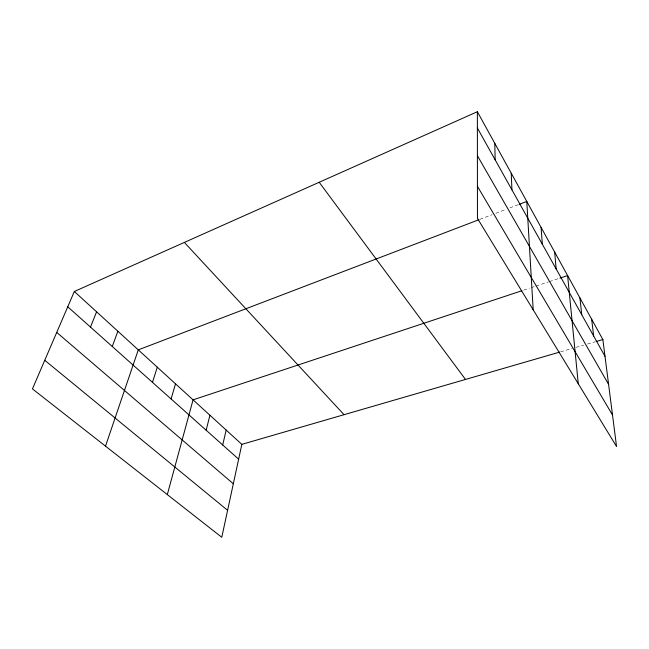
<?xml version="1.0" encoding="UTF-8"?>
<svg xmlns="http://www.w3.org/2000/svg" width="649" height="649" viewBox="0 0 649 649"><rect width="100%" height="100%" fill="white"/><g stroke="black" fill="none" stroke-linecap="round" stroke-linejoin="round"><path stroke-width="0.49" stroke-dasharray="3.25 2.43" d="M479.944 219.338L492.129 214.681M495.877 213.253L506.179 209.311M509.927 207.883L518.356 204.662M523.711 290.127L529.349 288.261M531.263 287.621L535.084 286.355M536.042 286.039L548.478 281.909M549.435 281.593L559 278.421M560.622 351.823L572.199 348.456M576.036 347.345L583.694 345.122M587.532 344.011L595.19 341.788"/><path stroke-width="0.97" d="M74.327 291.49L241.834 444.362L221.78 537.275L32.45 388.897L74.327 291.49L477.372 111.725L602.856 339.565L616.55 446.528L477.445 218.405L477.372 111.725M222.704 444.971L226.177 430.076M206.155 430.222L209.927 415.246M167.32 494.587L193.053 399.849L521.828 290.752M171.093 398.957L175.514 383.843M152.483 382.358L157.277 367.188M105.503 446.147L138.286 349.86L479.011 219.695M112.269 346.501L117.883 331.241M90.503 327.096L96.587 311.804M519.289 204.305L526.785 201.441L533.178 309.808M559.957 278.105L567.607 275.565L578.275 383.77M241.834 444.362L559.657 352.107M596.147 341.512L602.856 339.565M44.749 360.284L227.596 510.309M56.731 332.41L233.324 483.781M67.747 306.799L238.629 459.176M184.365 242.41L344.051 414.687M319.194 182.272L465.487 379.438M477.421 186.336L612.518 415.011M477.404 155.695L608.592 384.395M477.38 128.04L604.998 356.317M591.653 319.227L593.657 336.02M579.914 297.915L581.755 314.741M554.684 252.096L556.144 268.921M541.088 227.418L542.329 244.211M511.234 173.21L511.931 189.841M494.789 143.348L495.163 159.841"/></g></svg>
